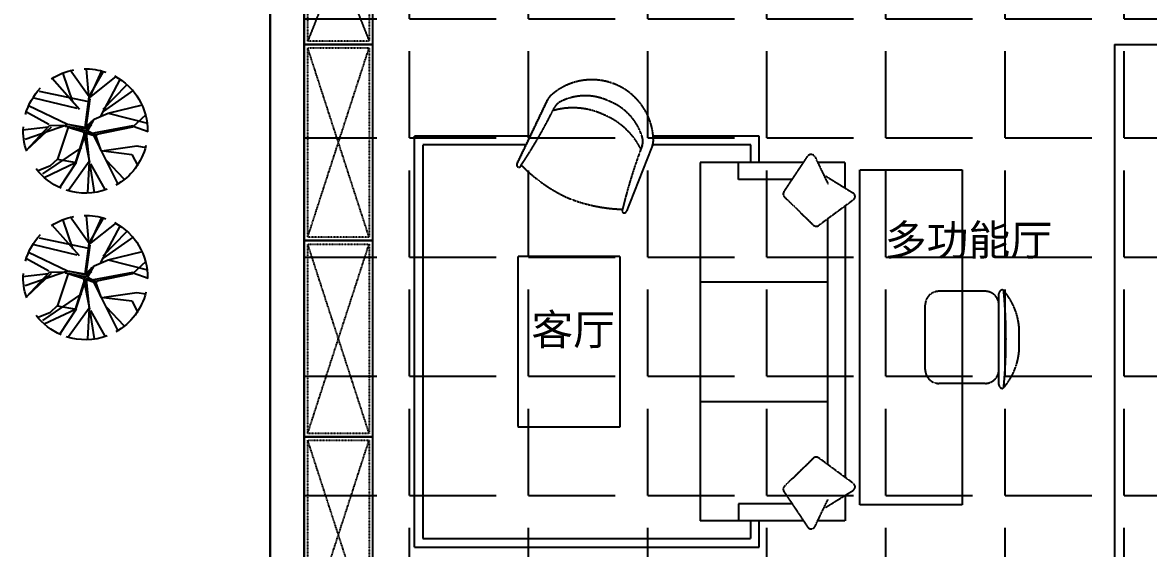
# Model space of a CAD drawing. Extents: x -284868 to 304789, y -137694 to 137894.
# Drawn here: x 142044 to 148646, y -30528 to -27445 of the extents above; entities that cross this region are included whole.
import ezdxf
from ezdxf.enums import TextEntityAlignment as Align

# ---------------------------------------------------------------- set-up
doc = ezdxf.new("R2010")
doc.units = 0
for name, pattern in [('AX-COMP140B-Fur$0$AX-COMP140B-Fur$0$DASH', [0.35, 0.25, -0.1]), ('AX-CORE140A-Fur$0$AX-CORE140A-Fur$0$D-140T-4P（2）家具$0$DASH', [0.35, 0.25, -0.1]), ('D-105T-4P家具$0$DASH', [0.35, 0.25, -0.1])]:
    doc.linetypes.add(name, pattern=pattern)
doc.layers.get('0').update_dxf_attribs({"linetype": 'CONTINUOUS'})
for name, color, linetype in [('0-墙', 4, 'CONTINUOUS'), ('0-底图', 251, 'CONTINUOUS'), ('0-非设计区域', 251, 'CONTINUOUS'), ('P-平面植物', 251, 'CONTINUOUS')]:
    doc.layers.add(name, color=color, linetype=linetype)
doc.styles.add('_TCH_DYN', font='')
doc.styles.get('_TCH_DYN').set_extended_font_data('SimSun')

# ---------------------------------------------------------------- blocks, each defined once
blk = doc.blocks.new('*U236')
at = {"linetype": 'AX-COMP140B-Fur$0$AX-COMP140B-Fur$0$DASH', "ltscale": 0.2}
for p, q in [((20, -380), (1130, -20)), ((20, -20), (1130, -380)), ((1170, -380), (2280, -20)), ((1170, -20), (2280, -380)), ((2320, -380), (3430, -20)), ((2320, -20), (3430, -380))]:
    blk.add_line(p, q, dxfattribs=at)
for points in [[(0, 0), (1150, 0), (1150, -400), (0, -400)], [(1150, 0), (2300, 0), (2300, -400), (1150, -400)], [(2300, 0), (3450, 0), (3450, -400), (2300, -400)]]:
    blk.add_lwpolyline(points, close=True)
for points in [[(20, -20), (1130, -20), (1130, -380), (20, -380)], [(1170, -20), (2280, -20), (2280, -380), (1170, -380)], [(2320, -20), (3430, -20), (3430, -380), (2320, -380)]]:
    blk.add_lwpolyline(points, close=True, dxfattribs=at)
blk = doc.blocks.new('133000000011D-105T-4P家具$0$三人沙发202')
at = {"linetype": 'D-105T-4P家具$0$DASH'}
for p, q in [((-2350.1, 2287.1), (-2426.3, 2128.3)), ((-2168.9, 2084.2), (-2307.4, 2291.1)), ((-1901.3, 2154), (-1901.3, 2254)), ((-2412.4, 2175.3), (-2573, 2076.1)), ((-2339.9, 1887.7), (-2171.6, 2051.4)), ((-2575.4, 2035.3), (-2372.9, 1886)), ((-1676.3, 1554), (-2426.3, 1554)), ((-1676.3, 854), (-2426.3, 854)), ((-2575.4, 372.7), (-2372.9, 522)), ((-2339.9, 520.3), (-2171.6, 356.6)), ((-1245, 439.1), (-1396.8, 53.9)), ((-1396.8, 53.9), (-1245, 439.1)), ((-2412.4, 232.7), (-2573, 331.8)), ((-2350.1, 120.8), (-2426.3, 279.7)), ((-2168.9, 323.8), (-2307.4, 116.8)), ((-1901.3, 254), (-1901.3, 154)), ((-603.2, 159.6), (-781.8, -213.8)), ((-781.8, -213.8), (-603.2, 159.6))]:
    blk.add_line(p, q, dxfattribs=at)
for points in [[(-679.6, 0), (0, 0), (0, 2408), (-2023, 2408), (-2023, 2254)], [(-655.7, 50), (-50, 50), (-50, 2358), (-1973, 2358), (-1973, 2254)], [(-2526.3, 2105), (-2526.3, 2254), (-2366, 2254)], [(-2285, 154), (-1676.3, 154), (-1676.3, 2254)], [(-2285, 2254), (-1676.3, 2254)], [(-2215.6, 2154), (-1901.3, 2154)], [(-2526.3, 408.9), (-2526.3, 1996.4)], [(-2426.3, 1925.4), (-2426.3, 482.6)], [(-2426.3, 1925.4), (-2426.3, 1917.1)], [(-2526.3, 303), (-2526.3, 154), (-2366, 154)], [(-2215.6, 254), (-1901.3, 254)], [(-2023, 154), (-2023, 0), (-1401.2, 0)], [(-1973, 154), (-1973, 50), (-1398.2, 50)]]:
    blk.add_lwpolyline(points, dxfattribs=at)
blk.add_lwpolyline([(-1207.3, 704), (-607.3, 704), (-607.3, 1704), (-1207.3, 1704)], close=True, dxfattribs=at)
for centre, radius, start, end in [((-2327.5, 2276.3), 25, 36.42811, 154.35176), ((-2559.9, 2054.9), 25, 121.69157, 231.60058), ((-2189, 2069.3), 25, 314.19901, 36.42811), ((-2357.4, 1905.6), 25, 231.60058, 314.19901), ((-2357.4, 502.4), 25, 45.80099, 128.39942), ((-4070.3, 1101.5), 2927.2, 339.08629, 346.69197), ((-1232, 436.3), 13.4, 320.18844, 167.85551), ((-1247.7, -501), 929.1, 67.87859, 88.39201), ((-2559.9, 353.1), 25, 128.39942, 238.30843), ((-2189, 338.6), 25, 323.57189, 45.80099), ((-1289.6, -482.8), 929.1, 44.54871, 65.06213), ((1806.3, -1457.4), 2927.2, 146.24875, 153.85443), ((-614.2, 167.3), 13.4, 325.08521, 172.75228), ((-2327.5, 131.7), 25, 205.64824, 323.57189), ((-951.6, 265), 422.6, 206.73964, 248.02835), ((-1324.2, 25.1), 78.1, 158.29707, 180.77692), ((-1324.2, 25.1), 78.1, 158.29707, 180.77692), ((-1041.9, 28.9), 360.4, 180.77692, 246.47036), ((-1262.9, 28.9), 78.1, 159.19037, 191.64839), ((-1027.9, 95.4), 322.2, 194.79485, 248.90296), ((-930.6, 255.8), 422.6, 244.91238, 286.20108), ((-891.4, -132.9), 78.1, 301.29234, 333.75036), ((-1041.9, 28.9), 360.4, 246.47036, 312.1638), ((-1002.8, 84.5), 322.2, 244.03776, 298.14588), ((-852.4, -180.4), 78.1, 312.1638, 334.64365), ((-852.4, -180.4), 78.1, 312.1638, 334.64365)]:
    blk.add_arc(centre, radius, start, end, dxfattribs=at)
blk = doc.blocks.new('*U237')
at = {"linetype": 'AX-COMP140B-Fur$0$AX-COMP140B-Fur$0$DASH', "ltscale": 0.2}
for p, q in [((20, -380), (930, -20)), ((20, -20), (930, -380)), ((970, -380), (1880, -20)), ((970, -20), (1880, -380)), ((1920, -380), (2830, -20)), ((1920, -20), (2830, -380)), ((2870, -380), (3780, -20)), ((2870, -20), (3780, -380))]:
    blk.add_line(p, q, dxfattribs=at)
for points in [[(0, 0), (950, 0), (950, -400), (0, -400)], [(950, 0), (1900, 0), (1900, -400), (950, -400)], [(1900, 0), (2850, 0), (2850, -400), (1900, -400)], [(2850, 0), (3800, 0), (3800, -400), (2850, -400)]]:
    blk.add_lwpolyline(points, close=True)
for points in [[(20, -20), (930, -20), (930, -380), (20, -380)], [(970, -20), (1880, -20), (1880, -380), (970, -380)], [(1920, -20), (2830, -20), (2830, -380), (1920, -380)], [(2870, -20), (3780, -20), (3780, -380), (2870, -380)]]:
    blk.add_lwpolyline(points, close=True, dxfattribs=at)
blk = doc.blocks.new('*U232')
at = {"linetype": 'AX-CORE140A-Fur$0$AX-CORE140A-Fur$0$D-140T-4P（2）家具$0$DASH'}
for p, q in [((134.9, -212.3), (-135.1, -212.3)), ((215.9, -758.3), (215.9, -227.6)), ((-216.1, -671.3), (-216.1, -293.3)), ((335.9, -541.8), (335.9, -422.8)), ((134.9, -752.3), (-135.1, -752.3))]:
    blk.add_line(p, q, dxfattribs=at)
blk.add_lwpolyline([(-600, -1463.3), (-600, 498.8), (0, 498.8), (-0.1, -1463.3), (-600.1, -1463.3)], dxfattribs=at)
for centre, radius, start, end in [((-135.1, -293.3), 81, 89.99819, 179.99819), ((134.9, -293.3), 81, 359.99819, 89.99819), ((239.9, -227.6), 24, 112.66818, 179.99819), ((235.3, -216.5), 12, 40.72474, 112.66818), ((-2762.8, -492.8), 3020.6, 354.5983, 5.39795), ((-42.6, -455.8), 378.7, 1.76333, 40.72474), ((-42.6, -530.1), 378.7, 319.27165, 358.23305), ((-135.1, -671.3), 81, 179.99819, 269.99819), ((134.9, -671.3), 81, 269.99819, 359.99819), ((239.9, -758.3), 24, 179.99819, 247.3282), ((235.3, -769.3), 12, 247.3282, 319.27165)]:
    blk.add_arc(centre, radius, start, end, dxfattribs=at)
blk = doc.blocks.new('A$C5ed5d99b')
for p, q in [((0, 0), (0, -7550)), ((200, -200), (200, -7450)), ((4950, -4000), (4950, -7450)), ((4950, -4000), (5250, -4000))]:
    blk.add_line(p, q)
at = {"extrusion": (2.93488e-11, -1.6918e-11, -1), "xscale": -1, "zscale": -1}
for name, p, rotation in [('*U237', (-600, -200, 0), 89.99941067593174), ('*U232', (-4056.7, -5234.8, 0), 359.999919406942)]:
    blk.add_blockref(name, p, dxfattribs=dict(at, rotation=rotation))
at = {"extrusion": (2.93488e-11, 1.6918e-11, -1), "xscale": -1, "zscale": -1, "rotation": 269.9994106759318}
blk.add_blockref('*U236', (-200, -7450, 0), dxfattribs=at)
at = {"extrusion": (1.73952e-09, 4.55716e-09, -1), "xscale": -1, "zscale": -1, "rotation": 179.9998194176426}
blk.add_blockref('133000000011D-105T-4P家具$0$三人沙发202', (-844.4, -4538.6, 0), dxfattribs=at)
at = {"style": '_TCH_DYN'}
for s, p in [('多功能厅', (4585.3, -5290.6)), ('客厅', (2021.9, -5815.7))]:
    blk.add_text(s, height=180, dxfattribs=at).set_placement(p, align=Align.BOTTOM_RIGHT)
blk = doc.blocks.new('yld.studio@foxmail.com-2-220')
at = {"color": 251, "ltscale": 100}
for p, q in [((8510.1, -109877.5), (8397.2, -109679.9)), ((8501.1, -109873.4), (8409.6, -109669)), ((8511.1, -109879.5), (8664.3, -109664.1)), ((8513.9, -109870.1), (8534.1, -109657.1)), ((8643.6, -109920.9), (8721.4, -109692)), ((8397.2, -109980.4), (8208.1, -109785.5)), ((8417.6, -110035.7), (8256.9, -109733.9)), ((8507.4, -109887.1), (8290.8, -109712.8)), ((8589.8, -109981.6), (8812.1, -109731.5)), ((8394.9, -109998.4), (8148.5, -109827.1)), ((8545.1, -110130), (8511.1, -109879.5)), ((8515.1, -109920.7), (8913.5, -109837.6)), ((8358.7, -110012.5), (8079.5, -109944.3)), ((8535.1, -110130.3), (8503.4, -109895.4)), ((8608.5, -109974.4), (8957.6, -109892.2)), ((8687.6, -110105.4), (9004.3, -109954.2)), ((8356.4, -110013.7), (8038, -110093.8)), ((8157, -110123.6), (8048.7, -110023.6)), ((8471.5, -110062), (8356.4, -110013.7)), ((8521.9, -110154.8), (8471.5, -110062)), ((8839.3, -110105.6), (9019, -110003.9)), ((8155.7, -110118.3), (8032.3, -110161.7)), ((8472.3, -110172.8), (8155.6, -110112.1)), ((8461.2, -110185.6), (8157, -110123.6)), ((8545.1, -110130), (8474.7, -110063.6)), ((8488.6, -110076.5), (8536.7, -110154.5)), ((8539, -110135.6), (8488.6, -110076.5)), ((8538, -110151.7), (8489.4, -110108)), ((8707.1, -110117.1), (8538, -110151.7)), ((8669.6, -110104.1), (8539, -110135.6)), ((8544.7, -110164.9), (8559.5, -110148.7)), ((8545.1, -110130), (8687.6, -110105.4)), ((8682.6, -110125.1), (8557.8, -110163.7)), ((8559.5, -110148.7), (8707.1, -110117.1)), ((8682.6, -110125.1), (8768.3, -110384.4)), ((8692.8, -110112.7), (8836.9, -110114.6)), ((8694.6, -110108.9), (9030.8, -110225)), ((8818.2, -110125.1), (9019, -110313.5)), ((9019, -110313.5), (8836.9, -110114.6)), ((8840.8, -110125.9), (9051.6, -110150.2)), ((8477.1, -110193.3), (8277.6, -110592.7)), ((8463.3, -110184.6), (8417.7, -110316.4)), ((8470.5, -110194.6), (8417.7, -110316.4)), ((8445.9, -110200), (8538.1, -110165.1)), ((8521.9, -110154.8), (8463.3, -110184.6)), ((8532.4, -110173.4), (8470.5, -110194.6)), ((8557.8, -110163.7), (8509.5, -110410)), ((8509.5, -110410), (8532.4, -110173.4)), ((8538.1, -110165.1), (8622.5, -110416.5)), ((8622.5, -110416.5), (8544.7, -110164.9)), ((8125, -110277.7), (8052.4, -110289.4)), ((8391, -110315.4), (8125, -110277.7)), ((8417.7, -110316.4), (8166.6, -110346.4)), ((8574.8, -110289.9), (8890.1, -110505.1)), ((8166.6, -110346.4), (8117, -110438.8)), ((8373.7, -110393.6), (8229.8, -110545.8)), ((8500, -110423.7), (8384.7, -110630.9)), ((8511.4, -110403.8), (8679.8, -110638.2)), ((8511.4, -110406.1), (8525.2, -110657)), ((8771.5, -110385.9), (8615.9, -110411.9)), ((8615.9, -110411.9), (8752.8, -110617.3)), ((8622.3, -110415), (8875.2, -110535.6)), ((8768.3, -110384.4), (8830.5, -110442)), ((8507.1, -110429.3), (8471.5, -110654.4)), ((8830.5, -110442), (8919.5, -110477.1))]:
    blk.add_line(p, q, dxfattribs=at)
for start, end in [(88.67658, 109.13181), (56.90063, 79.36879), (117.86669, 180.76361), (15.42502, 43.73878), (340.94353, 3.71391), (193.57975, 240.72922), (292.86239, 322.35668), (249.58012, 287.97728)]:
    blk.add_arc((8541.4, -110156.9), 504, start, end, dxfattribs=at)

msp = doc.modelspace()

# ---------------------------------------------------------------- hatches: boundary and pattern name
at = {"layer": '0-非设计区域', "ltscale": 3}
h = msp.add_hatch(dxfattribs=at)
h.set_pattern_fill('ANGLE', color=256, scale=100)
h.set_pattern_definition([(0, (-290154.35, 452446.1), (0, 698.5), [508, -190.5]), (90, (-290154.35, 452446.1), (-698.5, 4e-14), [508, -190.5])])
h.paths.add_polyline_path([(143696.5, -23772.7), (143696.5, -32822.7), (148446.5, -32822.7), (148446.5, -31022.7), (157813.6, -31022.7), (158146.5, -30689.9), (158146.5, -24105.5), (157813.6, -23772.7)])

# ---------------------------------------------------------------- linework, layer by layer
at = {"layer": '0-墙', "ltscale": 3}
msp.add_lwpolyline([(143696.5, -23572.7), (144246.5, -23572.7), (144246.5, -23772.7), (143696.5, -23772.7), (143696.5, -33022.7), (143496.5, -33022.7), (143496.5, -23522.7), (143696.5, -23522.7), (143696.5, -23572.7)], dxfattribs=at)
at = {"layer": '0-非设计区域', "ltscale": 3}
msp.add_lwpolyline([(143696.5, -23772.7), (143696.5, -32822.7), (148446.5, -32822.7), (148446.5, -31022.7), (157813.6, -31022.7), (158146.5, -30689.9), (158146.5, -24105.5), (157813.6, -23772.7)], close=True, dxfattribs=at)

# ---------------------------------------------------------------- block references
at = {"layer": '0-底图'}
msp.add_blockref('A$C5ed5d99b', (143496.5, -23573.6), dxfattribs=at)
at = {"layer": 'P-平面植物', "xscale": -0.7234589182725817, "yscale": 0.7234589182725817, "zscale": 0.7234589182725817}
for p in [(148592.5, 51613), (148592.5, 50753.6)]:
    msp.add_blockref('yld.studio@foxmail.com-2-220', p, dxfattribs=at)

doc.saveas('drawing.dxf')
